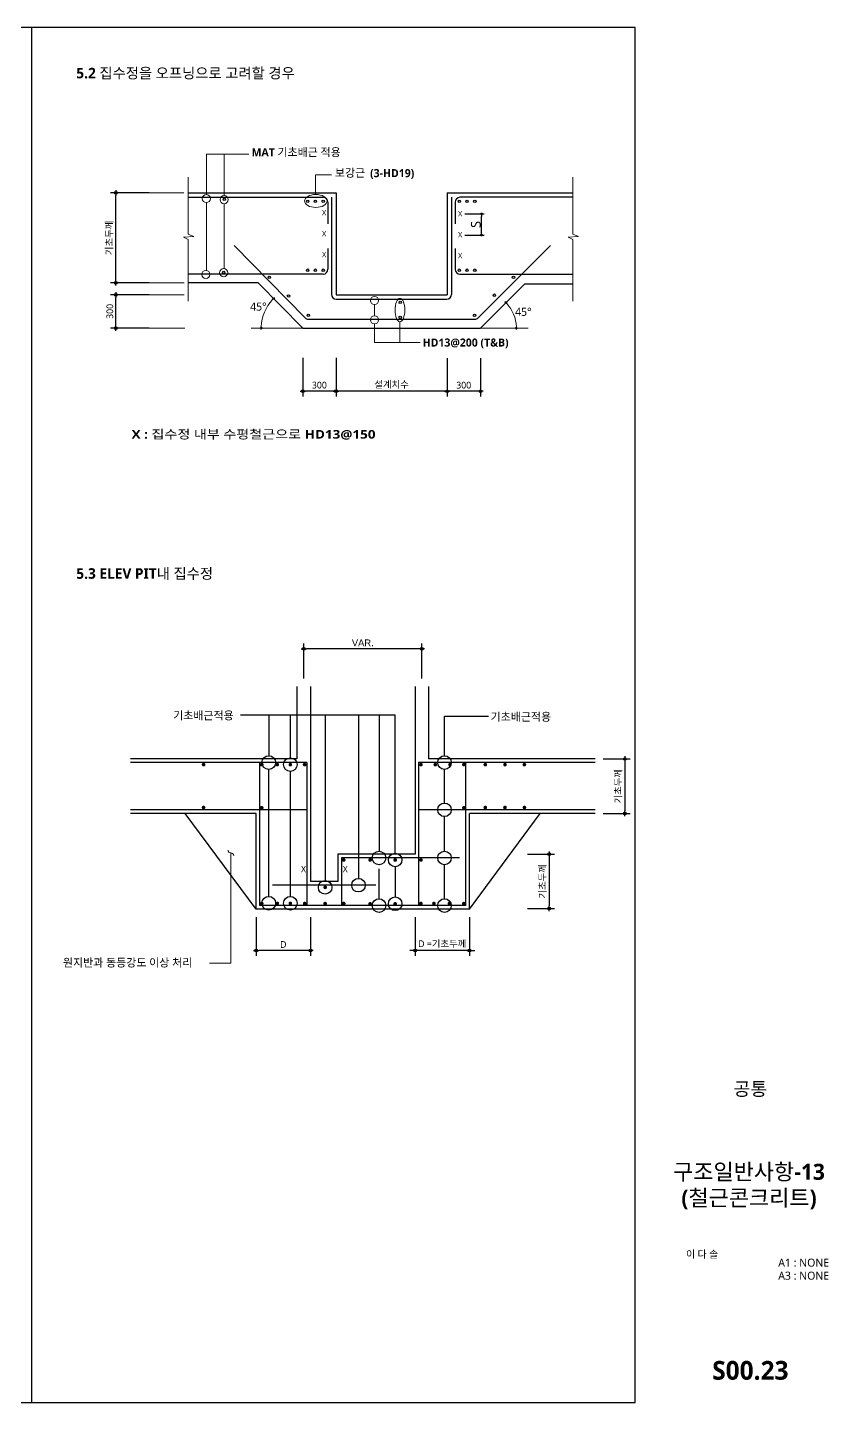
# Model space of a CAD drawing. Header units: millimetres. Extents: x 4573 to 501064, y -176100 to -4304.
# Drawn here: x 50683 to 80564, y -176100 to -124800 of the extents above; entities that cross this region are included whole.
import ezdxf
from ezdxf.enums import TextEntityAlignment as Align

# ---------------------------------------------------------------- set-up
doc = ezdxf.new("R2010")
doc.units = ezdxf.units.MM
doc.header["$LTSCALE"] = 800
doc.layers.get('Defpoints').update_dxf_attribs({"color": 147})
for name, color, linetype in [('BAR', 40, 'Continuous'), ('COL', 2, 'Continuous'), ('DIM', 7, 'Continuous'), ('ELE4', 4, 'Continuous'), ('LEAD', 7, 'Continuous'), ('RXLEADER', 7, 'Continuous'), ('SHT', 5, 'Continuous'), ('TE2', 3, 'Continuous'), ('TEXT', 3, 'Continuous'), ('TITLE', 7, 'Continuous'), ('WAL', 7, 'Continuous')]:
    doc.layers.add(name, color=color, linetype=linetype)
doc.layers.add('CONC', color=2, linetype='Continuous', lineweight=30)
doc.layers.add('DIMM', color=7, linetype='Continuous', lineweight=5)
doc.styles.get("Standard").update_dxf_attribs({"font": 'malgun.ttf'})
doc.styles.add('XR-SHEET-맑은고딕', font='malgun.ttf')
doc.styles.add('맑은고딕', font='malgun.ttf')
doc.styles.add('맑은고딕B', font='malgunbd.ttf')
doc.styles.add('스타일1', font='malgun.ttf')
doc.dimstyles.new('AA', dxfattribs={"dimscale": 0, "dimtxt": 360, "dimasz": 200, "dimexe": 100, "dimexo": 3, "dimgap": 100, "dimtad": 1, "dimdec": 0, "dimzin": 0, "dimdsep": 46, "dimtxsty": 'Standard', "dimcen": 3, "dimadec": 0, "dimazin": 0, "dimtfac": 1, "dimtdec": 0, "dimtix": 1, "dimtmove": 0, "dimatfit": 0, "dimfxl": 1, "dimtolj": 1, "dimtzin": 0, "dimarcsym": 0})
doc.dimstyles.new('DIM1', dxfattribs={"dimscale": 10, "dimtxt": 3, "dimasz": 1, "dimexe": 2, "dimexo": 3, "dimgap": 1, "dimtad": 1, "dimdec": 0, "dimzin": 0, "dimdsep": 46, "dimtxsty": 'XR-SHEET-맑은고딕', "dimblk1": 'DIMDOT', "dimblk2": 'DIMDOT', "dimsah": 1, "dimcen": -1, "dimdle": 1.5, "dimclrt": 3, "dimadec": 0, "dimazin": 0, "dimtfac": 1, "dimtdec": 0, "dimtix": 1, "dimtmove": 2, "dimatfit": 3, "dimldrblk": 'DIMDOT', "dimfxl": 1, "dimtvp": 1, "dimtolj": 1, "dimtzin": 0, "dimarcsym": 0})
doc.dimstyles.new('SAMOO-2', dxfattribs={"dimscale": 120, "dimtxt": 1.5, "dimasz": 0.75, "dimexe": 1.5, "dimexo": 3, "dimgap": 1.5, "dimtad": 1, "dimdec": 0, "dimdsep": 46, "dimlunit": 6, "dimtxsty": 'XR-SHEET-맑은고딕', "dimblk": 'DIMDOT', "dimsah": 1, "dimcen": 0, "dimdle": 2.25, "dimclrd": 7, "dimclre": 7, "dimclrt": 7, "dimadec": 0, "dimazin": 0, "dimtfac": 1, "dimtdec": 0, "dimtix": 1, "dimtmove": 2, "dimatfit": 3, "dimldrblk": 'DIMDOT', "dimfxl": 1, "dimtolj": 1, "dimtzin": 0, "dimlwd": 5, "dimlwe": 5, "dimarcsym": 0})

# ---------------------------------------------------------------- blocks, each defined once
blk = doc.blocks.new('DIMDOT')
at = {"layer": 'DIM'}
blk.add_line((1, 0), (-1, 0), dxfattribs=at)
blk.add_circle((0, 0), 0.5, dxfattribs=at)
blk = doc.blocks.new('*D511')
at = {"layer": 'Defpoints', "color": 0, "transparency": 16777216}
for p in [(60989, -147982), (60989, -149388), (65394, -149388)]:
    blk.add_point(p, dxfattribs=at)
at = {"layer": 'DIM', "color": 0, "lineweight": -2, "transparency": 16777216}
for p, q in [((60989, -149088), (60989, -147782)), ((65294, -147982), (61089, -147982)), ((65394, -149088), (65394, -147782))]:
    blk.add_line(p, q, dxfattribs=at)
at = {"layer": 'DIM', "color": 0, "lineweight": -2, "transparency": 16777216, "xscale": 100, "yscale": 100, "zscale": 100, "rotation": 180}
blk.add_blockref('DIMDOT', (60989, -147982), dxfattribs=at)
at = {"layer": 'DIM', "color": 0, "lineweight": -2, "transparency": 16777216, "xscale": 100, "yscale": 100, "zscale": 100}
blk.add_blockref('DIMDOT', (65394, -147982), dxfattribs=at)
at = {"layer": 'DIM', "color": 4, "transparency": 16777216, "insert": (63191, -147757), "char_height": 250, "attachment_point": 5}
blk.add_mtext('\\A1;{\\fArial|b0|i0|c0|p32;VAR.}', dxfattribs=at)
blk = doc.blocks.new('*D493')
at = {"layer": 'Defpoints', "color": 0, "transparency": 16777216}
for p in [(65140, -157696), (67173, -157696), (65140, -159237)]:
    blk.add_point(p, dxfattribs=at)
at = {"layer": 'DIM', "color": 0, "lineweight": -2, "transparency": 16777216}
for p, q in [((65140, -157996), (65140, -159437)), ((67173, -157996), (67173, -159437)), ((65040, -159237), (64940, -159237)), ((67173, -159237), (65140, -159237)), ((67273, -159237), (67373, -159237))]:
    blk.add_line(p, q, dxfattribs=at)
at = {"layer": 'DIM', "color": 0, "lineweight": -2, "transparency": 16777216, "xscale": 100, "yscale": 100, "zscale": 100}
blk.add_blockref('DIMDOT', (65140, -159237), dxfattribs=at)
at = {"layer": 'DIM', "color": 0, "lineweight": -2, "transparency": 16777216, "xscale": 100, "yscale": 100, "zscale": 100, "rotation": 180}
blk.add_blockref('DIMDOT', (67173, -159237), dxfattribs=at)
at = {"layer": 'DIM', "color": 4, "transparency": 16777216, "insert": (66156, -158998), "char_height": 250, "attachment_point": 5}
blk.add_mtext('\\A1;D =기초두께', dxfattribs=at)
blk = doc.blocks.new('*D494')
at = {"layer": 'Defpoints', "color": 0, "transparency": 16777216}
for p in [(59210, -157696), (61243, -157696), (59210, -159237)]:
    blk.add_point(p, dxfattribs=at)
at = {"layer": 'DIM', "color": 0, "lineweight": -2, "transparency": 16777216}
for p, q in [((59210, -157996), (59210, -159437)), ((61243, -157996), (61243, -159437)), ((61143, -159237), (59310, -159237))]:
    blk.add_line(p, q, dxfattribs=at)
at = {"layer": 'DIM', "color": 0, "lineweight": -2, "transparency": 16777216, "xscale": 100, "yscale": 100, "zscale": 100, "rotation": 180}
blk.add_blockref('DIMDOT', (59210, -159237), dxfattribs=at)
at = {"layer": 'DIM', "color": 0, "lineweight": -2, "transparency": 16777216, "xscale": 100, "yscale": 100, "zscale": 100}
blk.add_blockref('DIMDOT', (61243, -159237), dxfattribs=at)
at = {"layer": 'DIM', "color": 4, "transparency": 16777216, "insert": (60227, -159012), "char_height": 250, "attachment_point": 5}
blk.add_mtext('\\A1;D', dxfattribs=at)
blk = doc.blocks.new('*D495')
at = {"layer": 'Defpoints', "color": 0, "transparency": 16777216}
for p in [(71863, -152090), (71863, -154123), (72969, -154123)]:
    blk.add_point(p, dxfattribs=at)
at = {"layer": 'DIM', "color": 0, "lineweight": -2, "transparency": 16777216}
for p, q in [((72163, -152090), (73169, -152090)), ((72969, -152190), (72969, -154023)), ((72163, -154123), (73169, -154123))]:
    blk.add_line(p, q, dxfattribs=at)
at = {"layer": 'DIM', "color": 0, "lineweight": -2, "transparency": 16777216, "xscale": 100, "yscale": 100, "zscale": 100}
for p, rotation in [((72969, -152090), 90), ((72969, -154123), 270)]:
    blk.add_blockref('DIMDOT', p, dxfattribs=dict(at, rotation=rotation))
at = {"layer": 'DIM', "color": 4, "transparency": 16777216, "insert": (72729, -153106), "char_height": 250, "attachment_point": 5, "rotation": 90}
blk.add_mtext('\\A1;\\A1;기초두께', dxfattribs=at)
blk = doc.blocks.new('*D496')
at = {"layer": 'Defpoints', "color": 0, "transparency": 16777216}
for p in [(69039, -155639), (69039, -157672), (70145, -157672)]:
    blk.add_point(p, dxfattribs=at)
at = {"layer": 'DIM', "color": 0, "lineweight": -2, "transparency": 16777216}
for p, q in [((69339, -155639), (70345, -155639)), ((70145, -155739), (70145, -157572)), ((69339, -157672), (70345, -157672))]:
    blk.add_line(p, q, dxfattribs=at)
at = {"layer": 'DIM', "color": 0, "lineweight": -2, "transparency": 16777216, "xscale": 100, "yscale": 100, "zscale": 100}
for p, rotation in [((70145, -155639), 90), ((70145, -157672), 270)]:
    blk.add_blockref('DIMDOT', p, dxfattribs=dict(at, rotation=rotation))
at = {"layer": 'DIM', "color": 4, "transparency": 16777216, "insert": (69906, -156656), "char_height": 250, "attachment_point": 5, "rotation": 90}
blk.add_mtext('\\A1;\\A1;기초두께', dxfattribs=at)
blk = doc.blocks.new('_Dot')
at = {"color": 0, "linetype": 'ByBlock', "lineweight": -2}
blk.add_line((-0.5, 0), (-1, 0), dxfattribs=at)
at = {"color": 0, "linetype": 'ByBlock', "const_width": 0.5}
blk.add_lwpolyline([(-0.25, 0, 1), (0.25, 0, 1)], format="xyb", close=True, dxfattribs=at)
blk = doc.blocks.new('*D501')
at = {"layer": 'Defpoints', "color": 0, "transparency": 16777216}
for p in [(66953, -131753), (67620, -131753), (66953, -132543)]:
    blk.add_point(p, dxfattribs=at)
at = {"layer": 'DIM', "color": 0, "lineweight": -2, "transparency": 16777216}
for p, q in [((67003, -131753), (67720, -131753)), ((67620, -132443), (67620, -131853)), ((67003, -132543), (67720, -132543))]:
    blk.add_line(p, q, dxfattribs=at)
at = {"layer": 'DIM', "color": 0, "lineweight": -2, "transparency": 16777216, "xscale": 100, "yscale": 100, "zscale": 100}
for p, rotation in [((67620, -131753), 90), ((67620, -132543), 270)]:
    blk.add_blockref('_Dot', p, dxfattribs=dict(at, rotation=rotation))
at = {"layer": 'DIM', "color": 0, "transparency": 16777216, "insert": (67409, -132148), "char_height": 360, "attachment_point": 5, "rotation": 90}
blk.add_mtext('\\A1;S', dxfattribs=at)
blk = doc.blocks.new('DOT')
at = {"color": 0}
blk.add_line((-2, 0), (2, 0), dxfattribs=at)
at = {"color": 0, "linetype": 'ByBlock', "const_width": 1}
blk.add_lwpolyline([(-0.5, 0, 1), (0.5, 0, 1)], format="xyb", close=True, dxfattribs=at)
blk = doc.blocks.new('*D502')
at = {"layer": 'Defpoints', "color": 0, "transparency": 16777216}
for p in [(60949, -136830), (62192, -136830), (60949, -138372)]:
    blk.add_point(p, dxfattribs=at)
at = {"layer": 'DIM', "color": 0, "lineweight": -2, "transparency": 16777216}
for p, q in [((60949, -137130), (60949, -138572)), ((62192, -137130), (62192, -138572)), ((62092, -138372), (61049, -138372))]:
    blk.add_line(p, q, dxfattribs=at)
at = {"layer": 'DIM', "color": 0, "lineweight": -2, "transparency": 16777216, "xscale": 100, "yscale": 100, "zscale": 100, "rotation": 180}
blk.add_blockref('DIMDOT', (60949, -138372), dxfattribs=at)
at = {"layer": 'DIM', "color": 0, "lineweight": -2, "transparency": 16777216, "xscale": 100, "yscale": 100, "zscale": 100}
blk.add_blockref('DIMDOT', (62192, -138372), dxfattribs=at)
at = {"layer": 'DIM', "color": 4, "transparency": 16777216, "insert": (61571, -138144), "char_height": 250, "attachment_point": 5}
blk.add_mtext('\\A1;300', dxfattribs=at)
blk = doc.blocks.new('*D503')
at = {"layer": 'Defpoints', "color": 0, "transparency": 16777216}
for p in [(62192, -136831), (66335, -136831), (62192, -138373)]:
    blk.add_point(p, dxfattribs=at)
at = {"layer": 'DIM', "color": 0, "lineweight": -2, "transparency": 16777216}
for p, q in [((62192, -137131), (62192, -138573)), ((66335, -137131), (66335, -138573)), ((66235, -138373), (62292, -138373))]:
    blk.add_line(p, q, dxfattribs=at)
at = {"layer": 'DIM', "color": 0, "lineweight": -2, "transparency": 16777216, "xscale": 100, "yscale": 100, "zscale": 100, "rotation": 180}
blk.add_blockref('DIMDOT', (62192, -138373), dxfattribs=at)
at = {"layer": 'DIM', "color": 0, "lineweight": -2, "transparency": 16777216, "xscale": 100, "yscale": 100, "zscale": 100}
blk.add_blockref('DIMDOT', (66335, -138373), dxfattribs=at)
at = {"layer": 'DIM', "color": 4, "transparency": 16777216, "insert": (64264, -138133), "char_height": 250, "attachment_point": 5}
blk.add_mtext('\\A1;설계치수', dxfattribs=at)
blk = doc.blocks.new('*D504')
at = {"layer": 'Defpoints', "color": 0, "transparency": 16777216}
for p in [(66335, -136831), (67578, -136831), (66335, -138373)]:
    blk.add_point(p, dxfattribs=at)
at = {"layer": 'DIM', "color": 0, "lineweight": -2, "transparency": 16777216}
for p, q in [((66335, -137131), (66335, -138573)), ((67578, -137131), (67578, -138573)), ((67478, -138373), (66435, -138373))]:
    blk.add_line(p, q, dxfattribs=at)
at = {"layer": 'DIM', "color": 0, "lineweight": -2, "transparency": 16777216, "xscale": 100, "yscale": 100, "zscale": 100, "rotation": 180}
blk.add_blockref('DIMDOT', (66335, -138373), dxfattribs=at)
at = {"layer": 'DIM', "color": 0, "lineweight": -2, "transparency": 16777216, "xscale": 100, "yscale": 100, "zscale": 100}
blk.add_blockref('DIMDOT', (67578, -138373), dxfattribs=at)
at = {"layer": 'DIM', "color": 4, "transparency": 16777216, "insert": (66957, -138145), "char_height": 250, "attachment_point": 5}
blk.add_mtext('\\A1;300', dxfattribs=at)
blk = doc.blocks.new('*D505')
at = {"layer": 'Defpoints', "color": 0, "transparency": 16777216}
for p in [(53983, -130971), (55525, -130971), (55525, -134330)]:
    blk.add_point(p, dxfattribs=at)
at = {"layer": 'DIM', "color": 0, "lineweight": -2, "transparency": 16777216}
for p, q in [((55225, -130971), (53783, -130971)), ((53983, -134230), (53983, -131071)), ((55225, -134330), (53783, -134330))]:
    blk.add_line(p, q, dxfattribs=at)
at = {"layer": 'DIM', "color": 0, "lineweight": -2, "transparency": 16777216, "xscale": 100, "yscale": 100, "zscale": 100}
for p, rotation in [((53983, -130971), 90), ((53983, -134330), 270)]:
    blk.add_blockref('DIMDOT', p, dxfattribs=dict(at, rotation=rotation))
at = {"layer": 'DIM', "color": 4, "transparency": 16777216, "insert": (53744, -132650), "char_height": 250, "attachment_point": 5, "rotation": 90}
blk.add_mtext('\\A1;기초두께', dxfattribs=at)
blk = doc.blocks.new('*D506')
at = {"layer": 'Defpoints', "color": 0, "transparency": 16777216}
for p in [(53983, -134771), (55525, -134771), (55525, -136014)]:
    blk.add_point(p, dxfattribs=at)
at = {"layer": 'DIM', "color": 0, "lineweight": -2, "transparency": 16777216}
for p, q in [((55225, -134771), (53783, -134771)), ((53983, -135914), (53983, -134871)), ((55225, -136014), (53783, -136014))]:
    blk.add_line(p, q, dxfattribs=at)
at = {"layer": 'DIM', "color": 0, "lineweight": -2, "transparency": 16777216, "xscale": 100, "yscale": 100, "zscale": 100}
for p, rotation in [((53983, -134771), 90), ((53983, -136014), 270)]:
    blk.add_blockref('DIMDOT', p, dxfattribs=dict(at, rotation=rotation))
at = {"layer": 'DIM', "color": 4, "transparency": 16777216, "insert": (53755, -135392), "char_height": 250, "attachment_point": 5, "rotation": 90}
blk.add_mtext('\\A1;300', dxfattribs=at)
blk = doc.blocks.new('TITLE')
at = {"layer": 'TITLE', "style": '스타일1'}
for tag, height, p in [('동명칭', 6, (776.77, -457.26)), ('SCALE-A1', 3, (797.5, -522)), ('SCALE-A3', 3, (797.5, -527)), ('DATA', 3, (797.5, -540))]:
    blk.add_attdef(tag, text='', height=height, dxfattribs=at).set_placement(p, align=Align.MIDDLE)
for tag, height, p in [('TITLE1', 6, (776.5, -479.4)), ('TITLE4', 6, (776.5, -484.39)), ('TITLE2', 6, (776.5, -489)), ('TITLE5', 6, (776.5, -493.99)), ('TITLE3', 6, (776.5, -498.7)), ('NAME-1', 3, (760.16, -517.5)), ('NAME-2', 3, (760.16, -526.5)), ('A0.00', 7, (776.5, -561))]:
    blk.add_attdef(tag, text='', height=height, dxfattribs=at).set_placement(p, align=Align.MIDDLE_CENTER)

msp = doc.modelspace()

# ---------------------------------------------------------------- linework, layer by layer
for centre in [(58023.8, -131210.5), (61134.9, -131286.8), (61424.9, -131286.8), (61714.9, -131286.8), (66789.8, -131286.8), (67079.9, -131286.8), (67369.9, -131286.8), (58005.1, -133935.7), (61134.9, -133855.3), (61424.9, -133855.3), (61714.9, -133855.3), (66789.8, -133855.3), (67079.9, -133855.3), (67369.9, -133855.3), (59703, -134122.2), (68814.1, -134122.2), (60421.7, -134818.8), (68101.5, -134788.3), (64587.2, -135053.6), (61159.2, -135536.1), (64587.2, -135615), (67360.6, -135534.8)]:
    msp.add_circle(centre, 45.6)
at = {"layer": 'BAR'}
for p, q in [((56675.4, -131136.3), (61715, -131136.3)), ((61891.5, -131312.8), (61891.5, -132128)), ((62026.4, -131136.3), (62026.4, -134760.1)), ((66501.1, -131136.3), (66501.1, -134760.1)), ((66635.9, -131312.8), (66635.9, -132128)), ((71025.5, -131136.3), (66812.4, -131136.3)), ((58387.4, -132937.9), (61036.1, -135629.7)), ((61891.5, -133048.9), (61891.5, -133821.7)), ((66635.9, -133048.9), (66635.9, -133821.7)), ((67492.8, -135630.8), (70189.1, -132937.9)), ((61715, -133998.2), (56679.5, -133998.2)), ((66812.4, -133998.2), (71025.5, -133998.2)), ((62202.8, -134936.6), (66324.6, -134936.6)), ((61161.9, -135682.4), (67368.1, -135682.4)), ((61107.7, -152225.5), (54529.7, -152225.5)), ((59345.8, -157560.1), (59345.8, -152225.5)), ((61107.7, -152225.5), (61107.7, -157560.1)), ((71862.7, -152225.5), (65275.2, -152225.5)), ((65275.2, -152225.5), (65275.2, -157560.1)), ((67037.1, -157560.1), (67037.1, -152225.5)), ((61107.7, -153987.4), (54529.7, -153987.4)), ((71862.7, -153987.4), (65275.2, -153987.4)), ((66799.5, -155783.2), (62395.2, -155783.2)), ((62395.2, -155783.2), (62395.2, -157560.1)), ((63674.3, -156799.6), (59828.6, -156799.6)), ((67037.1, -157560.1), (59345.8, -157560.1))]:
    msp.add_line(p, q, dxfattribs=at)
at = {"layer": 'BAR', "const_width": 67.8}
for points in [[(57285.8, -152301.8, -1), (57218, -152301.8, -1)], [(59455.9, -152301.8, -1), (59388.2, -152301.8, -1)], [(60036.3, -152301.8, -1), (59968.5, -152301.8, -1)], [(60522.6, -152301.8, -1), (60454.8, -152301.8, -1)], [(61053.5, -152301.8, -1), (60985.7, -152301.8, -1)], [(65329.4, -152301.8, 1), (65397.2, -152301.8, 1)], [(65862.1, -152301.8, 1), (65929.9, -152301.8, 1)], [(66410.9, -152301.8, 1), (66478.7, -152301.8, 1)], [(66927, -152301.8, 1), (66994.7, -152301.8, 1)], [(67727.6, -152301.8, 1), (67795.4, -152301.8, 1)], [(68461.8, -152301.8, 1), (68529.6, -152301.8, 1)], [(69185.6, -152301.8, 1), (69253.3, -152301.8, 1)], [(57285.8, -153901, -1), (57218, -153901, -1)], [(59455.9, -153911.2, -1), (59388.2, -153911.2, -1)], [(66927, -153911.2, 1), (66994.7, -153911.2, 1)], [(67727.6, -153901, 1), (67795.4, -153901, 1)], [(68461.8, -153901, 1), (68529.6, -153901, 1)], [(69185.6, -153901, 1), (69253.3, -153901, 1)], [(62513.8, -155859.4, -1), (62446, -155859.4, -1)], [(63498.8, -155859.4, -1), (63431, -155859.4, -1)], [(64432.6, -155859.4, -1), (64364.8, -155859.4, -1)], [(65393.8, -155859.4, -1), (65326, -155859.4, -1)], [(61820.9, -156881, 1), (61753.1, -156881, 1)], [(59455.9, -157483.9, 1), (59388.2, -157483.9, 1)], [(60036.3, -157478.9, -1), (59968.5, -157478.9, -1)], [(60522.6, -157478.9, -1), (60454.8, -157478.9, -1)], [(60989.1, -157483.9, -1), (61056.9, -157483.9, -1)], [(61820.9, -157483.9, 1), (61753.1, -157483.9, 1)], [(62513.8, -157483.9, 1), (62446, -157483.9, 1)], [(63498.8, -157493.7, -1), (63431, -157493.7, -1)], [(64432.6, -157493.7, -1), (64364.8, -157493.7, -1)], [(65393.8, -157483.9, 1), (65326, -157483.9, 1)], [(65880.2, -157483.9, 1), (65812.5, -157483.9, 1)], [(66457.3, -157483.9, 1), (66389.6, -157483.9, 1)], [(66927, -157483.9, -1), (66994.7, -157483.9, -1)]]:
    msp.add_lwpolyline(points, format="xyb", close=True, dxfattribs=at)
at = {"layer": 'BAR'}
for centre, start, end in [((61715, -131312.8), 0, 90), ((66812.4, -131312.8), 90, 180), ((61715, -133821.7), 270, 0), ((66812.4, -133821.7), 180, 270), ((62202.8, -134760.1), 180, 270), ((66324.6, -134760.1), 270, 0), ((61161.9, -135505.9), 224.53823, 270), ((67368.1, -135505.9), 270, 314.96417)]:
    msp.add_arc(centre, 176.5, start, end, dxfattribs=at)
at = {"layer": 'CONC', "color": 0}
for p, q in [((60735, -149387.9), (60735, -152090)), ((61243.2, -149387.9), (61243.2, -156664.1)), ((65139.7, -149387.9), (65139.7, -155647.6)), ((65647.9, -149387.9), (65647.9, -152090)), ((60735, -152090), (54529.7, -152090)), ((71862.7, -152090), (65647.9, -152090)), ((59210.3, -154122.9), (54529.7, -154122.9)), ((59210.3, -157695.6), (59210.3, -154122.9)), ((67172.6, -157695.6), (67172.6, -154122.9)), ((69226.6, -154122.9), (67172.6, -154122.9)), ((71862.7, -154122.9), (69226.6, -154122.9)), ((65139.7, -155647.6), (62259.7, -155647.6)), ((62259.7, -155647.6), (62259.7, -156664.1)), ((62259.7, -156664.1), (61243.2, -156664.1)), ((67172.6, -157695.6), (59210.3, -157695.6))]:
    msp.add_line(p, q, dxfattribs=at)
at = {"layer": 'DIM'}
for p, q in [((72201.5, -152090), (73106.2, -152090)), ((72201.5, -154122.9), (73106.2, -154122.9)), ((72201.5, -154122.9), (73106.2, -154122.9))]:
    msp.add_line(p, q, dxfattribs=at)
at = {"layer": 'DIMM'}
for p, q in [((57355.3, -129522.2), (58938, -129522.2)), ((57355.3, -131031.4), (57355.3, -129522.2)), ((58018.3, -131072.1), (58018.3, -129522.2)), ((61425, -131031.4), (61425, -130291.6)), ((61425, -130291.6), (62018.2, -130291.6)), ((56675.4, -130381.5), (56675.4, -132506.4)), ((71025.5, -130381.5), (71025.5, -132506.4)), ((56521.3, -130970.6), (54503.2, -130970.6)), ((57355.3, -131333.8), (57355.3, -133863.3)), ((58018.3, -131374.5), (58018.3, -133798.4)), ((56886.7, -132600.5), (56497.8, -132617)), ((56497.8, -132617), (56675.4, -132709.7)), ((56675.4, -132506.4), (56886.7, -132600.5)), ((56675.4, -132709.7), (56675.4, -135011.5)), ((71236.7, -132600.5), (70847.8, -132617)), ((70847.8, -132617), (71025.5, -132709.7)), ((71025.5, -132506.4), (71236.7, -132600.5)), ((71025.5, -132709.7), (71025.5, -135011.5)), ((56529.8, -134329.6), (54949.4, -134329.6)), ((56527.4, -134770.9), (54947, -134770.9)), ((63628.7, -135135.5), (63628.7, -135556)), ((63628.7, -135858.5), (63628.7, -136546.7)), ((64577.5, -135781.1), (64577.5, -136546.7)), ((56546.5, -136013.8), (54503.2, -136013.8)), ((60949.1, -136013.8), (59032.9, -136013.8)), ((67578.3, -136013.8), (69359.9, -136013.8)), ((63628.7, -136546.7), (65328.9, -136546.7))]:
    msp.add_line(p, q, dxfattribs=at)
for centre in [(57355.3, -131182.6), (58018.3, -131223.3), (57336.7, -134013.4), (57999.6, -133948.4), (63628.7, -134984.3), (63628.7, -135707.3)]:
    msp.add_circle(centre, 151.2, dxfattribs=at)
for centre, radius, start, end in [((60949.1, -136013.8), 1545.6, 136.44972, 178.08851), ((67578.3, -136013.8), 1342.2, 2.20116, 42.76301)]:
    msp.add_arc(centre, radius, start, end, dxfattribs=at)
for centre, major_axis, ratio in [((61441.6, -131272.6), (-421.3, 0), 0.5728671), ((64577.5, -135342.9), (0, 438.1), 0.4137116)]:
    msp.add_ellipse(centre, major_axis=major_axis, ratio=ratio, dxfattribs=at)
at = {"layer": 'ELE4', "color": 2}
msp.add_line((50839.5, -176100), (50839.5, -124800), dxfattribs=at)
at = {"layer": 'ELE4'}
msp.add_lwpolyline([(4650, -176100), (73350, -176100), (73350, -124800), (4650, -124800)], close=True, dxfattribs=at)
at = {"layer": 'LEAD'}
for p, q in [((58624.7, -150445), (64398.7, -150445)), ((59684.1, -150445), (59684.1, -151971.4)), ((60488.7, -152047.6), (60488.7, -150445)), ((61787, -150445), (61787, -156626.8)), ((63030.5, -150445), (63030.5, -156545.5)), ((63796.3, -150445), (63796.3, -155529.1)), ((64398.7, -155605.3), (64398.7, -150445)), ((66239.2, -150495.8), (67882.5, -150495.8)), ((66239.2, -151971.4), (66239.2, -150495.8)), ((59684.1, -157219.6), (59684.1, -152479.6)), ((60488.7, -157219.6), (60488.7, -152555.9)), ((66239.2, -153733.3), (66239.2, -152479.6)), ((66239.2, -155529.1), (66239.2, -154241.5)), ((63796.3, -157306), (63796.3, -156189.8)), ((64398.7, -156113.5), (64398.7, -157239.6)), ((66239.2, -157306), (66239.2, -156037.3))]:
    msp.add_line(p, q, dxfattribs=at)
for centre in [(59684.1, -152225.5), (60488.7, -152301.8), (66239.2, -152225.5), (66239.2, -153987.4), (63796.3, -155783.2), (64398.7, -155859.4), (66239.2, -155783.2), (61787, -156881), (63030.5, -156799.6), (59684.1, -157473.7), (60488.7, -157473.7), (63796.3, -157560.1), (64398.7, -157493.7), (66239.2, -157560.1)]:
    msp.add_circle(centre, 254.1, dxfattribs=at)
at = {"layer": 'WAL'}
for p, q in [((56675.4, -130970.6), (62192.1, -130970.6)), ((62192.1, -130970.6), (62192.1, -134770.9)), ((66335.3, -130970.6), (66335.3, -134770.9)), ((66335.3, -130970.6), (71025.5, -130970.6)), ((59291.8, -134329.6), (56679.5, -134329.6)), ((59291.8, -134329.6), (60949.1, -136013.8)), ((67578.3, -136013.8), (69235.6, -134358.6)), ((69235.6, -134358.6), (71025.5, -134358.6)), ((62192.1, -134770.9), (66335.3, -134770.9)), ((60949.1, -136013.8), (67578.3, -136013.8)), ((59210.3, -157695.6), (56569.4, -154122.9)), ((67172.6, -157695.6), (69813.5, -154122.9))]:
    msp.add_line(p, q, dxfattribs=at)

# ---------------------------------------------------------------- block references
at = {"color": 7, "lineweight": 9}
for p, xscale, yscale, zscale, rotation in [((59865.1, -134912.2), 51.56010230180703, 51.56010230180703, 51.56010230180703, 45.49397779524506), ((68528, -135065.4), 51.56010230178114, 51.56010230178114, 51.56010230178114, 133.8635874312008), ((59403.6, -136013.8), 51.56010230181415, 51.56010230181415, 51.56010230181415, 269.0442559263968), ((68920.5, -136013.8), 51.56010230180643, 51.56010230180643, 51.56010230180643, 271.100580316172)]:
    msp.add_blockref('DIMDOT', p, dxfattribs=dict(at, xscale=xscale, yscale=yscale, zscale=zscale, rotation=rotation))
at = {"layer": 'TEXT'}
ref = msp.add_blockref('TITLE', (0, -178200), dxfattribs=dict(at, xscale=100, yscale=100, zscale=100))
ref.add_attrib('TITLE2', '구조일반사항-13', dxfattribs={"layer": 'SHT', "color": 4, "height": 600, "style": '맑은고딕B'}).set_placement((77600, -167491.4), align=Align.MIDDLE_CENTER)
ref.add_attrib('TITLE3', '(철근콘크리트)', dxfattribs={"layer": 'SHT', "color": 4, "height": 600, "style": '맑은고딕B'}).set_placement((77600, -168461.8), align=Align.MIDDLE_CENTER)
ref.add_attrib('NAME-1', '이 다 솔', dxfattribs={"color": 3, "height": 270, "style": '맑은고딕'}).set_placement((75250, -170566.7), align=Align.MIDDLE_LEFT)
ref.add_attrib('SCALE-A1', 'A1 : NONE', dxfattribs={"layer": 'SHT', "color": 3, "height": 300, "style": '맑은고딕'}).set_placement((79639.1, -170882.8), align=Align.MIDDLE)
ref.add_attrib('SCALE-A3', 'A3 : NONE', dxfattribs={"layer": 'SHT', "color": 3, "height": 300, "style": '맑은고딕'}).set_placement((79639.1, -171369.2), align=Align.MIDDLE)
ref.add_attrib('A0.00', 'S00.23', dxfattribs={"layer": 'SHT', "color": 4, "height": 700, "style": '맑은고딕B'}).set_placement((77650, -174900), align=Align.MIDDLE_CENTER)

# ---------------------------------------------------------------- texts
at = {"layer": 'RXLEADER', "style": '맑은고딕B'}
for s, p in [('MAT 기초배근 적용', (59042.3, -129604)), ('보강근', (62151.4, -130373.4)), ('(3-HD19)', (63463, -130383.4)), ('HD13@200 (T&B)', (65425.2, -136703.6)), ('기초배근적용', (56116.5, -150619.4)), ('기초배근적용', (67958, -150670.2)), ('원지반과 동등강도 이상 처리', (52006.6, -159839.9))]:
    msp.add_text(s, height=300, dxfattribs=at).set_placement(p)
at = {"layer": 'RXLEADER', "char_height": 300, "attachment_point": 5, "style": 'XR-SHEET-맑은고딕'}
for insert in [(59296, -135214.7), (69178.9, -135408.6)]:
    msp.add_mtext('\\A1;45°', dxfattribs=dict(at, insert=insert))
at = {"layer": 'TE2', "color": 0, "style": 'XR-SHEET-맑은고딕'}
for p in [(61672.7, -131808.6), (66747.6, -131847.8), (61672.7, -132591.9), (66747.6, -132631.1), (61672.7, -133370.5), (66747.6, -133408.7)]:
    msp.add_text('X', height=196.1, dxfattribs=at).set_placement(p)
at = {"layer": 'TE2', "style": 'XR-SHEET-맑은고딕'}
for p in [(60888.4, -156321.7), (62444.1, -156321.7)]:
    msp.add_text('X', height=244, dxfattribs=at).set_placement(p)
at = {"layer": 'TEXT', "style": '맑은고딕B'}
for s, p in [('5.2 집수정을 오프닝으로 고려할 경우', (52501.9, -126697.9)), ('5.3 ELEV PIT내 집수정', (52501.9, -145366.9))]:
    msp.add_text(s, height=392.157, dxfattribs=at).set_placement(p)
at = {"layer": 'TEXT', "style": '맑은고딕B', "width": 1.2}
msp.add_text('X : 집수정 내부 수평철근으로 HD13@150', height=321.445, dxfattribs=at).set_placement((54567.2, -140139))
at = {"layer": 'TEXT', "style": '맑은고딕B'}
msp.add_text('공통', height=500, dxfattribs=at).set_placement((77650, -164400), align=Align.MIDDLE_CENTER)

# ---------------------------------------------------------------- dimensions: what is measured, and where the dimension line sits
at = {"layer": 'DIM'}
for base, p1, p2, angle, text, dimstyle, override, picture, middle in [((53983.1, -130970.6), (55524.9, -134329.6), (55524.9, -130970.6), 90, '기초두께', 'DIM1', {"dimscale": 100, "dimtxt": 2.5, "dimtxsty": 'Standard', "dimclrt": 4}, '*D505', (53743.9, -132650.1)), ((67620.1, -131752.7), (66953.5, -132542.9), (66953.5, -131752.7), 270, 'S', 'AA', {"dimscale": 1, "dimasz": 100, "dimexo": 50, "dimgap": 25, "dimblk1": 'Dot', "dimblk2": 'Dot', "dimsah": 1}, '*D501', (67409, -132147.8)), ((53983.1, -134770.9), (55524.9, -136013.8), (55524.9, -134770.9), 90, '300', 'DIM1', {"dimscale": 100, "dimtxt": 2.5, "dimtxsty": 'Standard', "dimclrt": 4}, '*D506', (53755.3, -135392.4)), ((60949.1, -138371.5), (62192.1, -136829.7), (60949.1, -136829.7), 180, '300', 'DIM1', {"dimscale": 100, "dimtxt": 2.5, "dimtxsty": 'Standard', "dimclrt": 4}, '*D502', (61570.6, -138143.8)), ((62192.1, -138372.7), (66335.3, -136830.9), (62192.1, -136830.9), 180, '설계치수', 'DIM1', {"dimscale": 100, "dimtxt": 2.5, "dimtxsty": 'Standard', "dimclrt": 4}, '*D503', (64263.7, -138133.2)), ((66335.3, -138372.7), (67578.3, -136830.9), (66335.3, -136830.9), 180, '300', 'DIM1', {"dimscale": 100, "dimtxt": 2.5, "dimtxsty": 'Standard', "dimclrt": 4}, '*D504', (66956.8, -138144.9)), ((60989.1, -147981.8), (65393.8, -149387.9), (60989.1, -149387.9), 180, '{\\fArial|b0|i0|c0|p32;VAR.}', 'DIM1', {"dimscale": 100, "dimtxt": 2.5, "dimtxsty": 'Standard', "dimclrt": 4}, '*D511', (63191.5, -147756.8)), ((72968.5, -154122.9), (71862.7, -152090), (71862.7, -154122.9), 270, '\\A1;기초두께', 'DIM1', {"dimscale": 100, "dimtxt": 2.5, "dimtxsty": 'Standard', "dimclrt": 4}, '*D495', (72729.4, -153106.5)), ((70144.7, -157672.1), (69038.8, -155639.2), (69038.8, -157672.1), 270, '\\A1;기초두께', 'DIM1', {"dimscale": 100, "dimtxt": 2.5, "dimtxsty": 'Standard', "dimclrt": 4}, '*D496', (69905.6, -156655.6)), ((59210.3, -159237.4), (61243.2, -157695.6), (59210.3, -157695.6), 180, 'D', 'DIM1', {"dimscale": 100, "dimtxt": 2.5, "dimtxsty": 'Standard', "dimclrt": 4}, '*D494', (60226.7, -159012.4)), ((65139.7, -159237.4), (67172.6, -157695.6), (65139.7, -157695.6), 180, 'D =기초두께', 'DIM1', {"dimscale": 100, "dimtxt": 2.5, "dimtxsty": 'Standard', "dimclrt": 4}, '*D493', (66156.2, -158998.2))]:
    dim = msp.add_linear_dim(base=base, p1=p1, p2=p2, angle=angle, text=text, dimstyle=dimstyle, override=override, dxfattribs=at)
    dim.commit()
    dim.dimension.update_dxf_attribs({"geometry": picture, "text_midpoint": middle})

# ---------------------------------------------------------------- leaders
at = {"layer": 'COL'}
msp.add_leader([(58270, -155593.7), (58270, -159706.8), (57477.2, -159706.8)], dimstyle='SAMOO-2', override={"dimasz": 2.5, "dimgap": 1.5, "dimtad": 0, "dimclrd": 6, "dimldrblk": 'Integral', "dimfxl": 150}, dxfattribs=at)

doc.saveas('drawing.dxf')
